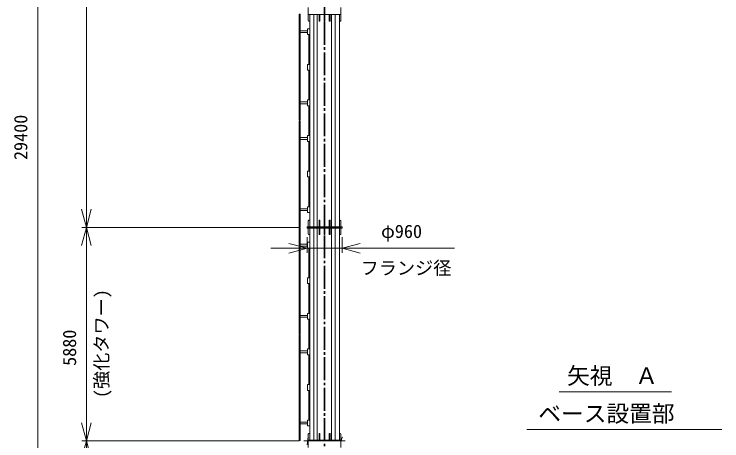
# Model space of a CAD drawing. Units: millimetres, scale not verified. Extents: x -21927 to 21954, y -30681 to 33451.
# Drawn here: x -21927 to -2448, y -7758 to 3998 of the extents above; entities that cross this region are included whole.
import ezdxf
from ezdxf.enums import TextEntityAlignment as Align

# ---------------------------------------------------------------- set-up
doc = ezdxf.new("R2010")
doc.units = ezdxf.units.MM
doc.header["$LTSCALE"] = 70
doc.linetypes.add('CHAIN2', pattern=[12, 9, -1, 1, -1])
for name, color, linetype, lineweight in [('0-4_05 寸法', 7, 'Continuous', 18), ('0-5_10 当社外形線', 3, 'Continuous', 18), ('0-6_12 当社中心線', 3, 'CHAIN2', 35)]:
    doc.layers.add(name, color=color, linetype=linetype, lineweight=lineweight)
doc.styles.add('ＭＳ ゴシック', font='')
doc.styles.get('ＭＳ ゴシック').set_extended_font_data('MS Gothic')

msp = doc.modelspace()

# ---------------------------------------------------------------- linework, layer by layer
at = {"layer": '0-4_05 寸法'}
for p, q in [((-21279.22, 15263.1), (-21279.22, -13136.9)), ((-19936.54, -1376.9), (-19936.54, 15263.1)), ((-19936.54, -1876.9), (-19936.54, -1376.9)), ((-14083.49, -1876.9), (-20061.54, -1876.9)), ((-14083.48, -1876.9), (-20061.54, -1876.9)), ((-19936.54, -1876.9), (-19936.54, -2376.9)), ((-13862.68, -2145.9), (-13862.68, -2578.63)), ((-12902.68, -2145.9), (-12902.68, -2578.63)), ((-19936.54, -7256.9), (-19936.54, -2376.9)), ((-14362.68, -2453.63), (-14862.68, -2453.63)), ((-13862.68, -2453.63), (-14362.68, -2453.63)), ((-13862.68, -2453.63), (-12902.68, -2453.63)), ((-12902.68, -2453.63), (-12402.68, -2453.63)), ((-12402.68, -2453.63), (-9802.68, -2453.63)), ((-6926.46, -6407.14), (-3834.69, -6407.14)), ((-19936.54, -7756.9), (-19936.54, -7256.9)), ((-7812.15, -7448.8), (-2447.74, -7448.8)), ((-14083.49, -7756.9), (-20061.54, -7756.9)), ((-14083.49, -7756.9), (-20061.54, -7756.9)), ((-19936.54, -7756.9), (-19936.54, -8256.9))]:
    msp.add_line(p, q, dxfattribs=at)
for points in [[(-19802.56, -1376.9), (-19936.54, -1876.9), (-20070.51, -1376.9)], [(-20070.51, -2376.9), (-19936.54, -1876.9), (-19802.56, -2376.9)], [(-14362.68, -2319.66), (-13862.68, -2453.63), (-14362.68, -2587.61)], [(-12402.68, -2587.61), (-12902.68, -2453.63), (-12402.68, -2319.66)], [(-19802.56, -7256.9), (-19936.54, -7756.9), (-20070.51, -7256.9)], [(-20070.51, -8256.9), (-19936.54, -7756.9), (-19802.56, -8256.9)]]:
    msp.add_lwpolyline(points, dxfattribs=at)
at = {"layer": '0-5_10 当社外形線'}
for p, q in [((-13833.49, 4183.1), (-13833.49, 3823.1)), ((-12931.88, 4183.1), (-12931.88, 3823.1)), ((-14083.49, 3993.11), (-14083.49, 1073.1)), ((-14083.49, 3993.11), (-14053.48, 3993.11)), ((-14083.49, 3993.11), (-14053.48, 3993.11)), ((-14053.48, 3993.11), (-14053.48, 1073.1)), ((-13833.49, 3984.11), (-12931.88, 3984.11)), ((-13833.49, 3984.11), (-12931.88, 3984.11)), ((-13833.49, 3984.1), (-12931.88, 3984.1)), ((-13789.08, 3984.11), (-13789.08, -1857.9)), ((-13677.69, 3984.11), (-13677.69, -1857.77)), ((-13582.53, -1857.77), (-13582.53, 3982.91)), ((-13532.68, 3803.1), (-13532.68, 3983.62)), ((-13532.68, 3803.1), (-13532.68, 3983.62)), ((-13512.69, 3803.1), (-13512.69, 3984.11)), ((-13512.69, 3803.1), (-13512.69, 3984.11)), ((-13392.68, 3803.1), (-13392.68, 3984.34)), ((-13392.68, 3803.1), (-13392.68, 3984.33)), ((-13372.68, 3803.1), (-13372.68, 3983.62)), ((-13372.68, 3803.1), (-13372.68, 3983.62)), ((-13252.69, 3803.1), (-13252.69, 3983.62)), ((-13252.69, 3803.1), (-13252.69, 3983.62)), ((-13232.69, 3803.1), (-13232.69, 3982.9)), ((-13232.69, 3803.1), (-13232.69, 3982.9)), ((-13188.45, -1857.77), (-13188.45, 3982.91)), ((-13087.68, 3984.11), (-13087.68, -1857.77)), ((-12976.28, 3984.11), (-12976.28, -1857.9)), ((-13789.16, 3803.1), (-13813.48, 3803.1)), ((-13789.16, 3803.1), (-13813.48, 3803.1)), ((-13512.69, 3803.1), (-13532.68, 3803.1)), ((-13512.69, 3803.1), (-13532.68, 3803.1)), ((-13372.68, 3803.1), (-13392.68, 3803.1)), ((-13372.68, 3803.1), (-13392.68, 3803.1)), ((-13232.69, 3803.1), (-13252.69, 3803.1)), ((-13232.69, 3803.1), (-13252.69, 3803.1)), ((-12951.89, 3803.1), (-12977.54, 3803.1)), ((-12951.89, 3803.1), (-12977.54, 3803.1)), ((-14048.73, 3538.11), (-13861.75, 3538.11)), ((-14048.73, 3538.11), (-13861.75, 3538.11)), ((-13853.49, 3593.11), (-13853.49, 3433.11)), ((-13853.49, 3593.11), (-13790.73, 3593.11)), ((-13853.49, 3593.11), (-13853.49, 3433.11)), ((-13853.49, 3593.11), (-13790.73, 3593.11)), ((-13853.49, 3593.11), (-13853.49, 3433.11)), ((-13853.49, 3593.11), (-13790.73, 3593.11)), ((-14048.73, 3488.11), (-13861.75, 3488.11)), ((-14048.73, 3488.11), (-13861.75, 3488.11)), ((-13853.49, 3433.11), (-13790.73, 3433.11)), ((-13853.49, 3433.11), (-13790.73, 3433.11)), ((-13853.49, 3433.11), (-13790.73, 3433.11)), ((-13819.09, 3431.49), (-13819.09, 2616.56)), ((-13853.49, 2613.11), (-13853.49, 2453.1)), ((-13853.49, 2613.11), (-13790.73, 2613.11)), ((-13853.49, 2453.1), (-13790.73, 2453.1)), ((-13819.09, 2452.91), (-13819.09, 1634.69)), ((-14048.73, 1578.1), (-13871.09, 1578.1)), ((-13853.49, 1633.11), (-13853.49, 1473.1)), ((-13853.49, 1633.11), (-13790.73, 1633.11)), ((-14048.73, 1528.1), (-13871.09, 1528.1)), ((-13853.49, 1473.1), (-13790.73, 1473.1)), ((-13819.09, 1476.16), (-13819.09, 653.77)), ((-14083.49, 1073.1), (-14053.48, 1073.1)), ((-14083.49, 1053.11), (-14083.49, -1866.9)), ((-14083.49, 1053.11), (-14053.48, 1053.11)), ((-14053.48, 1053.11), (-14053.48, -1866.9)), ((-14048.73, 598.1), (-13861.75, 598.1)), ((-13853.49, 653.1), (-13853.49, 493.1)), ((-13853.49, 653.1), (-13790.73, 653.1)), ((-13853.49, 653.1), (-13853.49, 493.1)), ((-13853.49, 653.1), (-13790.73, 653.1)), ((-14048.73, 548.11), (-13861.75, 548.11)), ((-13853.49, 493.1), (-13790.73, 493.1)), ((-13853.49, 493.1), (-13790.73, 493.1)), ((-13819.09, 491.48), (-13819.09, -323.44)), ((-13853.49, -326.9), (-13853.49, -486.9)), ((-13853.49, -326.9), (-13790.73, -326.9)), ((-13853.49, -326.9), (-13853.49, -486.9)), ((-13853.49, -326.9), (-13790.73, -326.9)), ((-13853.49, -486.9), (-13790.73, -486.9)), ((-13853.49, -486.9), (-13790.73, -486.9)), ((-13819.09, -487.09), (-13819.09, -1305.31)), ((-14048.73, -1361.9), (-13855.72, -1361.9)), ((-13853.49, -1306.9), (-13853.49, -1466.9)), ((-13853.49, -1306.9), (-13790.73, -1306.9)), ((-13853.49, -1306.9), (-13853.49, -1466.9)), ((-13853.49, -1306.9), (-13790.73, -1306.9)), ((-14048.73, -1411.9), (-13859.05, -1411.9)), ((-13853.49, -1466.9), (-13790.73, -1466.9)), ((-13853.49, -1466.9), (-13790.73, -1466.9)), ((-13833.49, -1698.94), (-13833.49, -1876.9)), ((-13789.16, -1676.9), (-13813.48, -1676.9)), ((-13512.69, -1676.9), (-13532.68, -1676.9)), ((-13532.68, -1676.9), (-13532.68, -1857.41)), ((-13512.69, -1676.9), (-13512.69, -1857.91)), ((-13372.68, -1676.9), (-13392.68, -1676.9)), ((-13392.68, -1676.9), (-13392.68, -1858.13)), ((-13372.68, -1676.9), (-13372.68, -1857.41)), ((-13232.69, -1676.9), (-13252.69, -1676.9)), ((-13252.69, -1676.9), (-13252.69, -1857.41)), ((-13232.69, -1676.9), (-13232.69, -1856.7)), ((-12951.89, -1676.9), (-12977.54, -1676.9)), ((-12931.88, -1698.94), (-12931.88, -1876.9)), ((-14083.49, -1866.9), (-14053.48, -1866.9)), ((-14083.49, -1886.9), (-14083.49, -4806.9)), ((-14083.49, -1886.9), (-14053.48, -1886.9)), ((-14083.49, -1886.9), (-14053.48, -1886.9)), ((-14053.48, -1886.9), (-14053.48, -4806.9)), ((-13862.68, -1857.9), (-12902.68, -1857.9)), ((-13862.68, -1857.9), (-13862.68, -1895.9)), ((-13862.68, -1895.9), (-12902.68, -1895.9)), ((-13833.49, -1857.9), (-12931.88, -1857.9)), ((-13833.48, -1876.9), (-12931.88, -1876.9)), ((-13833.48, -1876.9), (-13833.48, -2056.9)), ((-13833.48, -1895.9), (-12931.87, -1895.9)), ((-13833.48, -1895.9), (-12931.87, -1895.9)), ((-13789.08, -1895.9), (-13789.08, -7737.75)), ((-13677.69, -1895.9), (-13677.69, -7737.76)), ((-13582.53, -7737.76), (-13582.53, -1897.09)), ((-13532.68, -2076.9), (-13532.68, -1895.9)), ((-13512.69, -2076.9), (-13512.69, -1895.9)), ((-13392.68, -2076.9), (-13392.68, -1895.67)), ((-13372.68, -2076.9), (-13372.68, -1896.39)), ((-13252.69, -2076.9), (-13252.69, -1896.39)), ((-13232.69, -2076.9), (-13232.69, -1897.1)), ((-13188.45, -7737.76), (-13188.45, -1895.9)), ((-13087.68, -1895.9), (-13087.68, -7737.76)), ((-12976.28, -1895.9), (-12976.28, -7737.9)), ((-12931.87, -1876.9), (-12931.87, -2056.9)), ((-12902.68, -1857.9), (-12902.68, -1895.9)), ((-13789.16, -2076.9), (-13813.48, -2076.9)), ((-13512.69, -2076.9), (-13532.68, -2076.9)), ((-13372.68, -2076.9), (-13392.68, -2076.9)), ((-13232.69, -2076.9), (-13252.69, -2076.9)), ((-12951.89, -2076.9), (-12977.54, -2076.9)), ((-13853.49, -2286.9), (-13853.49, -2446.9)), ((-13853.49, -2286.9), (-13790.73, -2286.9)), ((-13853.49, -2286.9), (-13853.49, -2446.9)), ((-13853.49, -2286.9), (-13790.73, -2286.9)), ((-13853.49, -2286.9), (-13853.49, -2446.9)), ((-13853.49, -2286.9), (-13790.73, -2286.9)), ((-14048.73, -2341.9), (-13861.75, -2341.9)), ((-14048.73, -2341.9), (-13861.75, -2341.9)), ((-14048.73, -2391.9), (-13861.75, -2391.9)), ((-14048.73, -2391.9), (-13861.75, -2391.9)), ((-13853.49, -2446.9), (-13790.73, -2446.9)), ((-13853.49, -2446.9), (-13790.73, -2446.9)), ((-13853.49, -2446.9), (-13790.73, -2446.9)), ((-13819.09, -2448.52), (-13819.09, -3263.44)), ((-13851.84, -3266.9), (-13851.84, -3426.9)), ((-13851.84, -3266.9), (-13789.08, -3266.9)), ((-13851.84, -3426.9), (-13789.08, -3426.9)), ((-13819.09, -3427.09), (-13819.09, -4245.31)), ((-13853.49, -4246.9), (-13853.49, -4406.9)), ((-13853.49, -4246.9), (-13790.73, -4246.9)), ((-14048.73, -4301.9), (-13871.09, -4301.9)), ((-14048.73, -4351.9), (-13871.09, -4351.9)), ((-13853.49, -4406.9), (-13790.73, -4406.9)), ((-13819.09, -4403.84), (-13819.09, -5226.23)), ((-14083.49, -4806.9), (-14053.48, -4806.9)), ((-14083.49, -4826.9), (-14083.49, -7746.9)), ((-14083.49, -4826.9), (-14053.48, -4826.9)), ((-14053.48, -4826.9), (-14053.48, -7746.9)), ((-13853.49, -5226.9), (-13853.49, -5386.9)), ((-13853.49, -5226.9), (-13790.73, -5226.9)), ((-13853.49, -5226.9), (-13853.49, -5386.9)), ((-13853.49, -5226.9), (-13790.73, -5226.9)), ((-14048.73, -5281.9), (-13861.75, -5281.9)), ((-14048.73, -5331.9), (-13861.75, -5331.9)), ((-13853.49, -5386.9), (-13790.73, -5386.9)), ((-13853.49, -5386.9), (-13790.73, -5386.9)), ((-13819.09, -5388.52), (-13819.09, -6203.44)), ((-13853.49, -6206.9), (-13853.49, -6366.9)), ((-13853.49, -6206.9), (-13790.73, -6206.9)), ((-13853.49, -6206.9), (-13853.49, -6366.9)), ((-13853.49, -6206.9), (-13790.73, -6206.9)), ((-13853.49, -6366.9), (-13790.73, -6366.9)), ((-13853.49, -6366.9), (-13790.73, -6366.9)), ((-13819.09, -6367.09), (-13819.09, -7185.31)), ((-13853.49, -7186.9), (-13853.49, -7346.9)), ((-13853.49, -7186.9), (-13790.73, -7186.9)), ((-13853.49, -7186.9), (-13853.49, -7346.9)), ((-13853.49, -7186.9), (-13790.73, -7186.9)), ((-14048.73, -7241.9), (-13871.09, -7241.9)), ((-14048.73, -7291.9), (-13871.09, -7291.9)), ((-13853.49, -7346.9), (-13790.73, -7346.9)), ((-13853.49, -7346.9), (-13790.73, -7346.9)), ((-13833.49, -7576.9), (-13833.49, -7936.9)), ((-13789.16, -7556.9), (-13813.48, -7556.9)), ((-13512.69, -7556.9), (-13532.68, -7556.9)), ((-13532.68, -7556.9), (-13532.68, -7737.41)), ((-13512.69, -7556.9), (-13512.69, -7737.91)), ((-13372.68, -7556.9), (-13392.68, -7556.9)), ((-13392.68, -7556.9), (-13392.68, -7738.13)), ((-13372.68, -7556.9), (-13372.68, -7737.41)), ((-13232.69, -7556.9), (-13252.69, -7556.9)), ((-13252.69, -7556.9), (-13252.69, -7737.41)), ((-13232.69, -7556.9), (-13232.69, -7736.7)), ((-12951.89, -7556.9), (-12977.54, -7556.9)), ((-12931.88, -7576.9), (-12931.88, -7936.9)), ((-14083.49, -7746.9), (-14053.48, -7746.9)), ((-14083.49, -7746.9), (-14053.48, -7746.9)), ((-13951.08, -7757.9), (-13848.08, -7757.9)), ((-13951.08, -7757.93), (-13848.08, -7757.93)), ((-13833.49, -7737.9), (-12931.88, -7737.9)), ((-13833.49, -7737.9), (-12931.88, -7737.9)), ((-13833.49, -7737.9), (-12931.88, -7737.9)), ((-13833.49, -7756.9), (-12931.88, -7756.9)), ((-13833.49, -7756.9), (-12931.88, -7756.9)), ((-13738.28, -7756.9), (-13027.08, -7756.9)), ((-12814.29, -7757.9), (-12917.29, -7757.9))]:
    msp.add_line(p, q, dxfattribs=at)
for centre, start, end in [((-13813.48, 3823.11), 180, 270), ((-13813.48, 3823.11), 180, 270), ((-13813.48, 3823.1), 180, 270), ((-12951.89, 3823.11), 270, 0), ((-12951.89, 3823.11), 270, 0), ((-12951.89, 3823.1), 270, 0), ((-13813.48, -1696.9), 90, 180), ((-13813.48, -1696.9), 90, 180), ((-12951.89, -1696.9), 0, 90), ((-12951.89, -1696.9), 0, 90), ((-13813.48, -2056.9), 180, 270), ((-13813.48, -2056.9), 180, 270), ((-12951.89, -2056.9), 270, 0), ((-12951.89, -2056.9), 270, 0), ((-13813.48, -7576.9), 90, 180), ((-13813.48, -7576.9), 90, 180), ((-12951.89, -7576.9), 0, 90), ((-12951.89, -7576.9), 0, 90)]:
    msp.add_arc(centre, 20, start, end, dxfattribs=at)
for centre, major_axis, end_param in [((-13873.08, -7757.94), (0, -100), 7.85414157), ((-13823.08, -7757.99), (0, 100), 7.85333975), ((-12892.29, -7758.99), (0, 100), 7.85333975)]:
    msp.add_ellipse(centre, major_axis=major_axis, ratio=0.25, start_param=6.28318374, end_param=end_param, dxfattribs=at)
at = {"layer": '0-6_12 当社中心線'}
msp.add_line((-13382.68, -16166.2), (-13382.68, 17180.6), dxfattribs=at)

# ---------------------------------------------------------------- texts
at = {"layer": '0-4_05 寸法', "style": 'ＭＳ ゴシック'}
for s, p in [('29400', (-21454.22, -20.24)), ('(強化タワー)', (-19231.35, -6578.46)), ('5880', (-20111.54, -5691.9))]:
    msp.add_text(s, height=366.6, rotation=90, dxfattribs=at).set_placement(p, align=Align.BOTTOM_LEFT)
for s, height, p in [('φ960', 366.6, (-11827.68, -2278.63)), ('フランジ径', 366.6, (-12392.73, -3289.23)), ('矢視\u3000Ａ', 458.2, (-6707.02, -6332.14)), ('ベース設置部', 458.2, (-7498.69, -7373.8))]:
    msp.add_text(s, height=height, dxfattribs=at).set_placement(p, align=Align.BOTTOM_LEFT)

doc.saveas('drawing.dxf')
